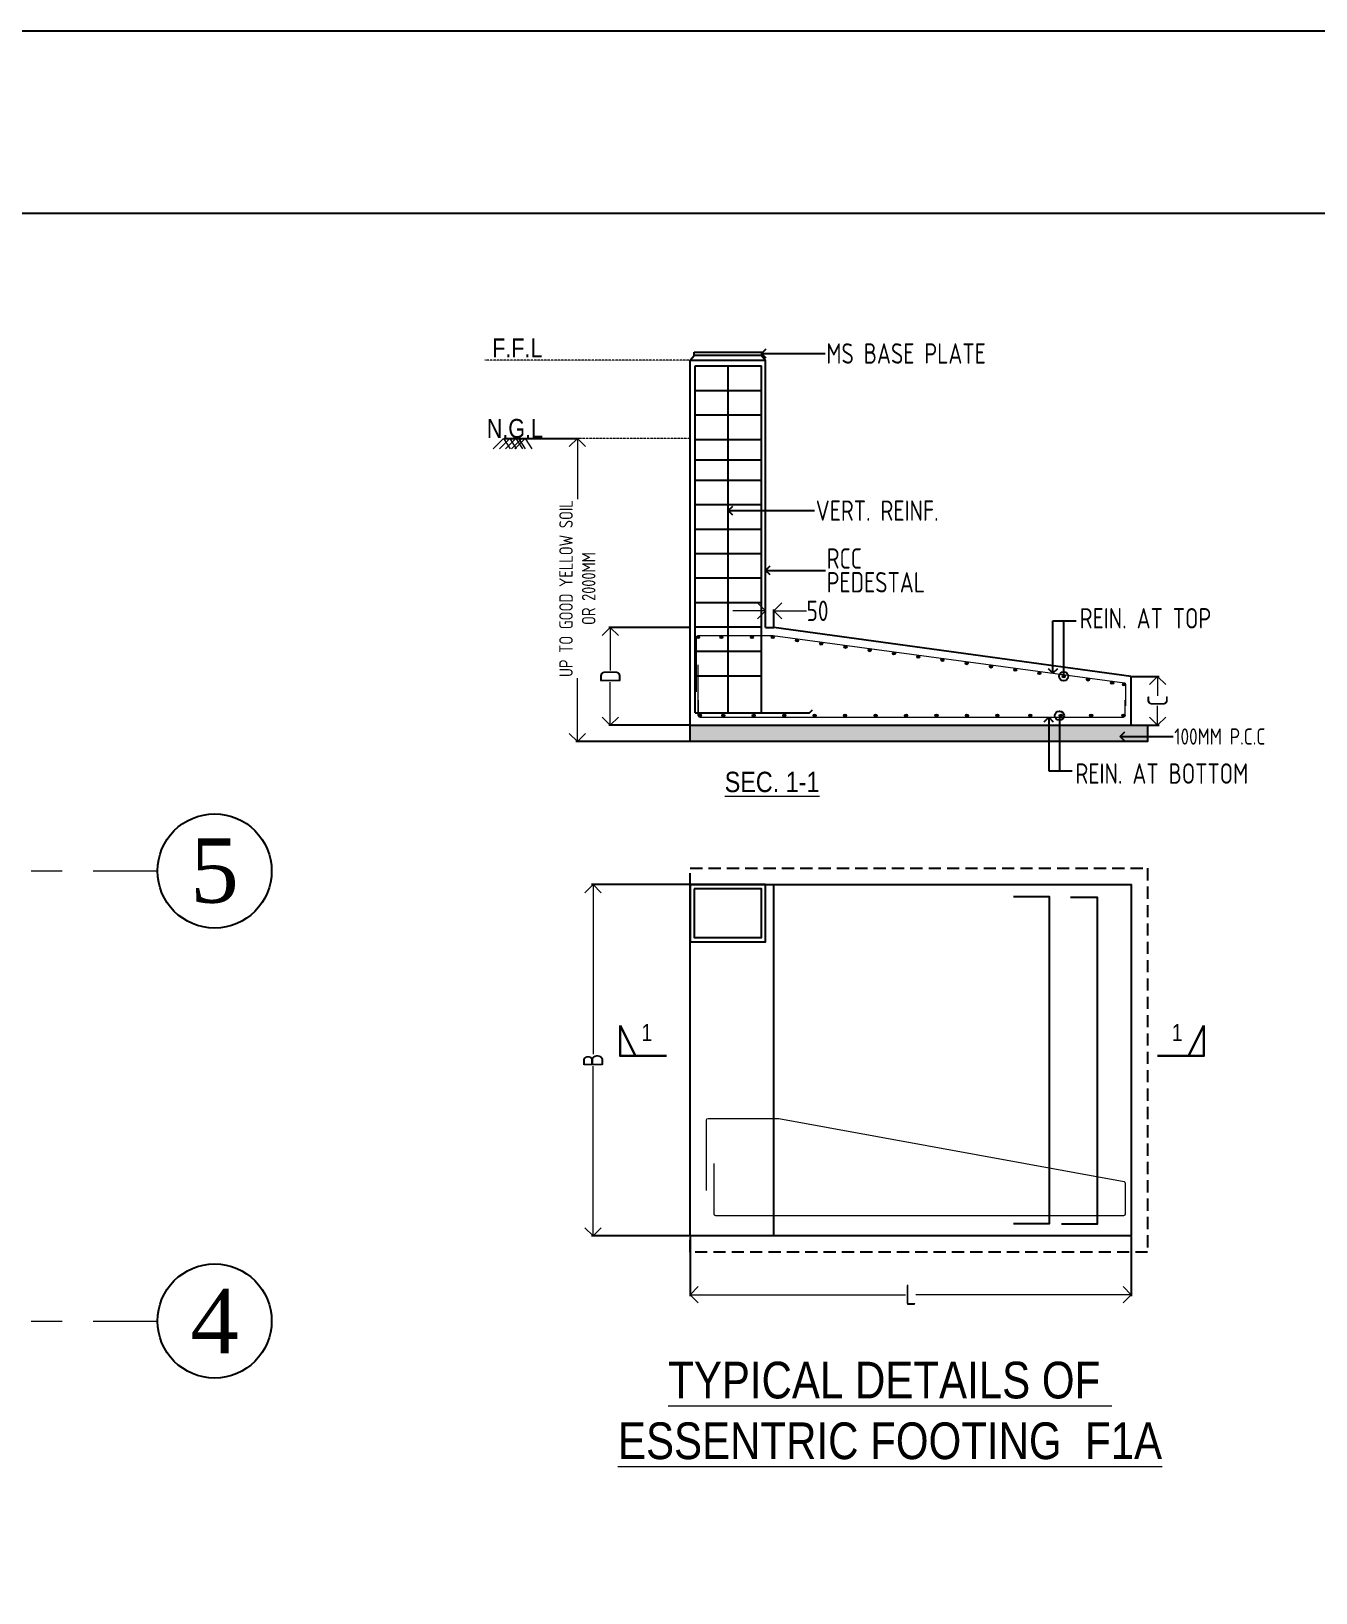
# Model space of a CAD drawing. Header units: millimetres. Extents: x 3470347 to 5996549, y -3470518 to 17149644.
# Drawn here: x 4626974 to 4642728, y 6918016 to 6937170 of the extents above; entities that cross this region are included whole.
import ezdxf
from ezdxf.enums import TextEntityAlignment as Align

# ---------------------------------------------------------------- set-up
doc = ezdxf.new("R2010")
doc.units = ezdxf.units.MM
doc.header["$MEASUREMENT"] = 0
doc.header["$PDMODE"] = 35
doc.header["$PDSIZE"] = -5
for name, pattern in [('CENTER', [50.800000000000004, 31.75, -6.35, 6.35, -6.35]), ('DASHED2', [0.375, 0.25, -0.125]), ('HIDDEN', [0.375, 0.25, -0.125])]:
    doc.linetypes.add(name, pattern=pattern)
doc.layers.get('0').update_dxf_attribs({"linetype": 'CONTINUOUS', "lineweight": 25})
doc.layers.get('DEFPOINTS').update_dxf_attribs({"linetype": 'CONTINUOUS', "lineweight": 25})
for name, color, linetype, lineweight in [('BLOCK', 7, 'CONTINUOUS', 30), ('CENTER', 8, 'CENTER', 0), ('L4', 4, 'CONTINUOUS', 30), ('PV_TEXT_ROMANS', 7, 'CONTINUOUS', 0), ('rDIMension', 1, 'CONTINUOUS', 18), ('rPCC DASH', 9, 'HIDDEN', 15), ('rRCC 1', 3, 'CONTINUOUS', 25), ('rRCC 2', 40, 'CONTINUOUS', 15), ('rREINF 1', 1, 'CONTINUOUS', 25), ('SHEET', 7, 'CONTINUOUS', 15), ('TEXT3', 7, 'CONTINUOUS', 30), ('TEXT6', 6, 'CONTINUOUS', 50)]:
    doc.layers.add(name, color=color, linetype=linetype, lineweight=lineweight)
doc.layers.add('S&T_HATCH', color=7, linetype='CONTINUOUS')
doc.layers.add('YQ_AXIS', color=4, linetype='CONTINUOUS')
doc.styles.add('Aerial', font='times.ttf')
doc.styles.add('DIM', font='geniso.shx', dxfattribs={"width": 0.85})
doc.styles.add('J.P', font='ARIALN.TTF')
doc.styles.add('ROMANS', font='', dxfattribs={"width": 0.8})
doc.styles.get('ROMANS').set_extended_font_data('AR CENA')
doc.dimstyles.new('ST-150', dxfattribs={"dimscale": 75, "dimtxt": 3, "dimasz": 2, "dimexe": 0.18, "dimexo": 0.0625, "dimgap": 0.2, "dimtad": 0, "dimdec": 0, "dimlfac": 2, "dimzin": 0, "dimdsep": 46, "dimtxsty": 'DIM', "dimblk": 'OPEN90', "dimcen": 0.09, "dimclrd": 256, "dimclrt": 7, "dimadec": 0, "dimazin": 0, "dimtfac": 1, "dimtdec": 0, "dimtofl": 0, "dimtmove": 0, "dimatfit": 3, "dimldrblk": 'OPEN90', "dimfxl": 1, "dimtolj": 1, "dimtzin": 0, "dimlwd": -1, "dimarcsym": 0})
doc.dimstyles.new('ST-50', dxfattribs={"dimscale": 100, "dimtxt": 2.5, "dimasz": 2, "dimexe": 0.18, "dimexo": 0.0625, "dimgap": 0.2, "dimtad": 0, "dimdec": 0, "dimlfac": 0.5, "dimzin": 0, "dimdsep": 46, "dimtxsty": 'DIM', "dimblk": 'OPEN90', "dimcen": 0.09, "dimclrd": 256, "dimclrt": 7, "dimadec": 0, "dimazin": 0, "dimtfac": 1, "dimtdec": 0, "dimtofl": 0, "dimtmove": 0, "dimatfit": 3, "dimldrblk": 'OPEN90', "dimfxl": 1, "dimtolj": 1, "dimtzin": 0, "dimlwd": -1, "dimarcsym": 0})

# ---------------------------------------------------------------- blocks, each defined once
blk = doc.blocks.new('_Open90')
at = {"color": 0, "linetype": 'ByBlock', "lineweight": -2}
for p, q in [((0, 0), (-1, 0)), ((-0.5, 0.5), (0, 0)), ((0, 0), (-0.5, -0.5))]:
    blk.add_line(p, q, dxfattribs=at)
blk = doc.blocks.new('*D537')
at = {"layer": 'DEFPOINTS', "color": 0}
for p in [(4632766.291865609, 6932175.754684445), (4633671.80864792, 6932175.754684445), (4635055.390953585, 6928456.392466636)]:
    blk.add_point(p, dxfattribs=at)
at = {"layer": 'rDIMension', "color": 0, "lineweight": -2}
for p, q in [((4632772.541865609, 6932175.754684445), (4633689.80864792, 6932175.754684445)), ((4635049.140953585, 6928456.392466636), (4633653.80864792, 6928456.392466636))]:
    blk.add_line(p, q, dxfattribs=at)
at = {"layer": 'rDIMension'}
for p, q in [((4633671.80864792, 6931975.754684445), (4633671.80864792, 6931429.481130993)), ((4633671.80864792, 6928656.392466636), (4633671.80864792, 6929236.137030993))]:
    blk.add_line(p, q, dxfattribs=at)
at = {"layer": 'rDIMension', "xscale": 200, "yscale": 200, "zscale": 200}
for p, rotation in [((4633671.80864792, 6932175.754684445), 90), ((4633671.80864792, 6928456.392466636), 270)]:
    blk.add_blockref('_Open90', p, dxfattribs=dict(at, rotation=rotation))
at = {"layer": 'rDIMension', "color": 7, "insert": (4633671.80864792, 6930332.809080993), "char_height": 250, "attachment_point": 5, "rotation": 90, "style": 'DIM'}
blk.add_mtext('\\A1;{\\H0.66667x;UP TO GOOD YELLOW SOIL\\POR 2000MM}', dxfattribs=at)
blk = doc.blocks.new('*D538')
at = {"layer": 'DEFPOINTS', "color": 0}
for p in [(4640465.340796878, 6929256.392466636), (4640788.128982379, 6929256.392466636), (4640665.340796878, 6928656.392466637)]:
    blk.add_point(p, dxfattribs=at)
at = {"layer": 'rDIMension', "color": 0, "lineweight": -2}
for p, q in [((4640471.590796878, 6929256.392466636), (4640806.128982379, 6929256.392466636)), ((4640671.590796878, 6928656.392466637), (4640806.128982379, 6928656.392466637))]:
    blk.add_line(p, q, dxfattribs=at)
at = {"layer": 'rDIMension'}
for p, q in [((4640788.128982379, 6929056.392466636), (4640788.128982379, 6929018.892466636)), ((4640788.128982379, 6928856.392466637), (4640788.128982379, 6928893.892466636))]:
    blk.add_line(p, q, dxfattribs=at)
at = {"layer": 'rDIMension', "xscale": 200, "yscale": 200, "zscale": 200}
for p, rotation in [((4640788.128982379, 6929256.392466636), 90), ((4640788.128982379, 6928656.392466637), 270)]:
    blk.add_blockref('_Open90', p, dxfattribs=dict(at, rotation=rotation))
at = {"layer": 'rDIMension', "color": 7, "insert": (4640788.128982379, 6928956.392466636), "char_height": 250, "attachment_point": 5, "rotation": 90, "style": 'DIM'}
blk.add_mtext('\\A1;C', dxfattribs=at)
blk = doc.blocks.new('*D539')
at = {"layer": 'DEFPOINTS', "color": 0}
for p in [(4634076.183438157, 6929856.392466636), (4635055.390953585, 6929856.392466636), (4635055.390953585, 6928656.392466636)]:
    blk.add_point(p, dxfattribs=at)
at = {"layer": 'rDIMension', "color": 0, "lineweight": -2}
for p, q in [((4635049.140953585, 6929856.392466636), (4634058.183438157, 6929856.392466636)), ((4635049.140953585, 6928656.392466636), (4634058.183438157, 6928656.392466636))]:
    blk.add_line(p, q, dxfattribs=at)
at = {"layer": 'rDIMension'}
for p, q in [((4634076.183438157, 6929656.392466636), (4634076.183438157, 6929329.517466636)), ((4634076.183438157, 6928856.392466636), (4634076.183438157, 6929183.267466636))]:
    blk.add_line(p, q, dxfattribs=at)
at = {"layer": 'rDIMension', "xscale": 200, "yscale": 200, "zscale": 200}
for p, rotation in [((4634076.183438157, 6929856.392466636), 90), ((4634076.183438157, 6928656.392466636), 270)]:
    blk.add_blockref('_Open90', p, dxfattribs=dict(at, rotation=rotation))
at = {"layer": 'rDIMension', "color": 7, "insert": (4634076.183438157, 6929256.392466636), "char_height": 250, "attachment_point": 5, "rotation": 90, "style": 'DIM'}
blk.add_mtext('\\A1;D', dxfattribs=at)
blk = doc.blocks.new('*D540')
at = {"layer": 'DEFPOINTS', "color": 0}
for p in [(4635055.390953585, 6926701.974092524), (4633864.720195114, 6922393.463523853), (4635055.390953585, 6922393.463523853)]:
    blk.add_point(p, dxfattribs=at)
at = {"layer": 'rDIMension', "color": 0, "lineweight": -2}
for p, q in [((4635049.140953585, 6926701.974092524), (4633846.720195114, 6926701.974092524)), ((4635049.140953585, 6922393.463523853), (4633846.720195114, 6922393.463523853))]:
    blk.add_line(p, q, dxfattribs=at)
at = {"layer": 'rDIMension'}
for p, q in [((4633864.720195114, 6926501.974092524), (4633864.720195114, 6924620.843808187)), ((4633864.720195114, 6922593.463523853), (4633864.720195114, 6924474.593808187))]:
    blk.add_line(p, q, dxfattribs=at)
at = {"layer": 'rDIMension', "xscale": 200, "yscale": 200, "zscale": 200}
for p, rotation in [((4633864.720195114, 6926701.974092524), 90), ((4633864.720195114, 6922393.463523853), 270)]:
    blk.add_blockref('_Open90', p, dxfattribs=dict(at, rotation=rotation))
at = {"layer": 'rDIMension', "color": 7, "insert": (4633864.720195114, 6924547.718808188), "char_height": 250, "attachment_point": 5, "rotation": 90, "style": 'DIM'}
blk.add_mtext('\\A1;B', dxfattribs=at)
blk = doc.blocks.new('*D541')
at = {"layer": 'DEFPOINTS', "color": 0}
for p in [(4635055.390953585, 6922393.463523853), (4640465.340796878, 6922393.463523853), (4640465.340796878, 6921672.376212432)]:
    blk.add_point(p, dxfattribs=at)
at = {"layer": 'rDIMension', "color": 0, "lineweight": -2}
for p, q in [((4635055.390953585, 6922387.213523853), (4635055.390953585, 6921654.376212432)), ((4640465.340796878, 6922387.213523853), (4640465.340796878, 6921654.376212432))]:
    blk.add_line(p, q, dxfattribs=at)
at = {"layer": 'rDIMension'}
for p, q in [((4635255.390953585, 6921672.376212432), (4637697.865875231, 6921672.376212432)), ((4640265.340796878, 6921672.376212432), (4637822.865875231, 6921672.376212432))]:
    blk.add_line(p, q, dxfattribs=at)
at = {"layer": 'rDIMension', "xscale": 200, "yscale": 200, "zscale": 200, "rotation": 180}
blk.add_blockref('_Open90', (4635055.390953585, 6921672.376212432), dxfattribs=at)
at = {"layer": 'rDIMension', "xscale": 200, "yscale": 200, "zscale": 200}
blk.add_blockref('_Open90', (4640465.340796878, 6921672.376212432), dxfattribs=at)
at = {"layer": 'rDIMension', "color": 7, "insert": (4637760.365875231, 6921672.376212432), "char_height": 250, "attachment_point": 5, "style": 'DIM'}
blk.add_mtext('\\A1;L', dxfattribs=at)
blk = doc.blocks.new('SMH-1')
at = {"layer": 'L4'}
for points in [[(0, 0), (814.6229330631322, 0), (814.6229330631322, 534.8206034718023)], [(814.6229330631322, 534.8206034718023), (546.0281598753063, 0)]]:
    blk.add_lwpolyline(points, dxfattribs=at)
at = {"layer": 'TEXT6', "style": 'ROMANS', "width": 0.85}
blk.add_attdef('SEC', text='', height=300, dxfattribs=at).set_placement((346.3707409001945, 410.1505165286653), align=Align.MIDDLE_CENTER)
blk = doc.blocks.new('*D542')
at = {"layer": 'DEFPOINTS', "color": 0}
for p in [(4636080.390953585, 6930060.202437775), (4635980.390953585, 6929856.392466642), (4636080.390953585, 6929856.392466642)]:
    blk.add_point(p, dxfattribs=at)
at = {"layer": 'rDIMension'}
for p, q in [((4635780.390953585, 6930060.202437775), (4635580.390953585, 6930060.202437775)), ((4636280.390953585, 6930060.202437775), (4636480.390953585, 6930060.202437775))]:
    blk.add_line(p, q, dxfattribs=at)
at = {"layer": 'rDIMension', "color": 0, "lineweight": -2}
for p, q in [((4635980.390953585, 6929862.642466642), (4635980.390953585, 6930078.202437775)), ((4636080.390953585, 6929862.642466642), (4636080.390953585, 6930078.202437775))]:
    blk.add_line(p, q, dxfattribs=at)
at = {"layer": 'rDIMension', "xscale": 200, "yscale": 200, "zscale": 200}
blk.add_blockref('_Open90', (4635980.390953585, 6930060.202437775), dxfattribs=at)
at = {"layer": 'rDIMension', "xscale": 200, "yscale": 200, "zscale": 200, "rotation": 180}
blk.add_blockref('_Open90', (4636080.390953585, 6930060.202437775), dxfattribs=at)
at = {"layer": 'rDIMension', "color": 7, "insert": (4636617.349615002, 6930060.202437775), "char_height": 250, "attachment_point": 5, "style": 'DIM'}
blk.add_mtext('\\A1;50', dxfattribs=at)

msp = doc.modelspace()

# ---------------------------------------------------------------- hatches: boundary and pattern name
at = {"layer": 'rRCC 2'}
h = msp.add_hatch(color=256, dxfattribs=at)
h.dxf.hatch_style = 1
edge = h.paths.add_edge_path()
edge.add_arc((4635151.756259153, 6929737.691686697), 18.70077993899758, 0, 360)
h = msp.add_hatch(color=256, dxfattribs=at)
h.dxf.hatch_style = 1
edge = h.paths.add_edge_path()
edge.add_arc((4635439.000356957, 6929737.691686697), 18.70077993899758, 0, 360)
h = msp.add_hatch(color=256, dxfattribs=at)
h.dxf.hatch_style = 1
edge = h.paths.add_edge_path()
edge.add_arc((4635812.62240586, 6929737.691686697), 18.70077993899758, 0, 360)
h = msp.add_hatch(color=256, dxfattribs=at)
h.dxf.hatch_style = 1
edge = h.paths.add_edge_path()
edge.add_arc((4636068.348942528, 6929737.691686697), 18.70077993899758, 0, 360)
h = msp.add_hatch(color=256, dxfattribs=at)
h.dxf.hatch_style = 1
edge = h.paths.add_edge_path()
edge.add_arc((4636365.669490606, 6929697.685541033), 18.70077993899758, 0, 360)
h = msp.add_hatch(color=256, dxfattribs=at)
h.dxf.hatch_style = 1
edge = h.paths.add_edge_path()
edge.add_arc((4636662.990038683, 6929657.679395368), 18.70077993899758, 0, 360)
h = msp.add_hatch(color=256, dxfattribs=at)
h.dxf.hatch_style = 1
edge = h.paths.add_edge_path()
edge.add_arc((4636960.31058676, 6929617.673249704), 18.70077993899758, 0, 360)
h = msp.add_hatch(color=256, dxfattribs=at)
h.dxf.hatch_style = 1
edge = h.paths.add_edge_path()
edge.add_arc((4637257.631134837, 6929577.667104039), 18.70077993899758, 0, 360)
h = msp.add_hatch(color=256, dxfattribs=at)
h.dxf.hatch_style = 1
edge = h.paths.add_edge_path()
edge.add_arc((4637554.951682914, 6929537.660958375), 18.70077993899758, 0, 360)
h = msp.add_hatch(color=256, dxfattribs=at)
h.dxf.hatch_style = 1
edge = h.paths.add_edge_path()
edge.add_arc((4637852.272230991, 6929497.65481271), 18.70077993899758, 0, 360)
h = msp.add_hatch(color=256, dxfattribs=at)
h.dxf.hatch_style = 1
edge = h.paths.add_edge_path()
edge.add_arc((4638149.592779068, 6929457.648667046), 18.70077993899758, 0, 360)
h = msp.add_hatch(color=256, dxfattribs=at)
h.dxf.hatch_style = 1
edge = h.paths.add_edge_path()
edge.add_arc((4638446.913327145, 6929417.642521381), 18.70077993899758, 0, 360)
h = msp.add_hatch(color=256, dxfattribs=at)
h.dxf.hatch_style = 1
edge = h.paths.add_edge_path()
edge.add_arc((4638744.233875223, 6929377.636375717), 18.70077993899758, 0, 360)
h = msp.add_hatch(color=256, dxfattribs=at)
h.dxf.hatch_style = 1
edge = h.paths.add_edge_path()
edge.add_arc((4639041.5544233, 6929337.630230052), 18.70077993899758, 0, 360)
h = msp.add_hatch(color=256, dxfattribs=at)
h.dxf.hatch_style = 1
edge = h.paths.add_edge_path()
edge.add_arc((4639338.874971377, 6929297.624084388), 18.70077993899758, 0, 360)
h = msp.add_hatch(color=256, dxfattribs=at)
h.dxf.hatch_style = 1
edge = h.paths.add_edge_path()
edge.add_arc((4639636.195519454, 6929257.617938723), 18.70077993899758, 0, 360)
h = msp.add_hatch(color=256, dxfattribs=at)
h.dxf.hatch_style = 1
edge = h.paths.add_edge_path()
edge.add_arc((4639933.516067531, 6929217.611793059), 18.70077993899758, 0, 360)
h = msp.add_hatch(color=256, dxfattribs=at)
h.dxf.hatch_style = 1
edge = h.paths.add_edge_path()
edge.add_arc((4640230.836615608, 6929177.605647394), 18.70077993899758, 0, 360)
h = msp.add_hatch(color=256, dxfattribs=at)
h.dxf.hatch_style = 1
edge = h.paths.add_edge_path()
edge.add_arc((4640377.610601622, 6929157.856385186), 18.70077993899758, 0, 360)
h = msp.add_hatch(color=256, dxfattribs=at)
h.dxf.hatch_style = 1
edge = h.paths.add_edge_path()
edge.add_arc((4635174.091733524, 6928775.093246576), 18.70077993899758, 0, 360)
h = msp.add_hatch(color=256, dxfattribs=at)
h.dxf.hatch_style = 1
edge = h.paths.add_edge_path()
edge.add_arc((4635461.335831328, 6928775.093246576), 18.70077993899758, 0, 360)
h = msp.add_hatch(color=256, dxfattribs=at)
h.dxf.hatch_style = 1
edge = h.paths.add_edge_path()
edge.add_arc((4635834.957880232, 6928775.093246576), 18.70077993899758, 0, 360)
h = msp.add_hatch(color=256, dxfattribs=at)
h.dxf.hatch_style = 1
edge = h.paths.add_edge_path()
edge.add_arc((4636208.579929134, 6928775.093246576), 18.70077993899758, 0, 360)
h = msp.add_hatch(color=256, dxfattribs=at)
h.dxf.hatch_style = 1
edge = h.paths.add_edge_path()
edge.add_arc((4636582.201978036, 6928775.093246576), 18.70077993899758, 0, 360)
h = msp.add_hatch(color=256, dxfattribs=at)
h.dxf.hatch_style = 1
edge = h.paths.add_edge_path()
edge.add_arc((4636955.824026939, 6928775.093246576), 18.70077993899758, 0, 360)
h = msp.add_hatch(color=256, dxfattribs=at)
h.dxf.hatch_style = 1
edge = h.paths.add_edge_path()
edge.add_arc((4637329.446075841, 6928775.093246576), 18.70077993899758, 0, 360)
h = msp.add_hatch(color=256, dxfattribs=at)
h.dxf.hatch_style = 1
edge = h.paths.add_edge_path()
edge.add_arc((4637703.068124743, 6928775.093246576), 18.70077993899758, 0, 360)
h = msp.add_hatch(color=256, dxfattribs=at)
h.dxf.hatch_style = 1
edge = h.paths.add_edge_path()
edge.add_arc((4638076.690173646, 6928775.093246576), 18.70077993899758, 0, 360)
h = msp.add_hatch(color=256, dxfattribs=at)
h.dxf.hatch_style = 1
edge = h.paths.add_edge_path()
edge.add_arc((4638450.312222548, 6928775.093246576), 18.70077993899758, 0, 360)
h = msp.add_hatch(color=256, dxfattribs=at)
h.dxf.hatch_style = 1
edge = h.paths.add_edge_path()
edge.add_arc((4638823.93427145, 6928775.093246576), 18.70077993899758, 0, 360)
h = msp.add_hatch(color=256, dxfattribs=at)
h.dxf.hatch_style = 1
edge = h.paths.add_edge_path()
edge.add_arc((4639225.773870232, 6928775.093246575), 18.70077993899758, 0, 360)
h = msp.add_hatch(color=256, dxfattribs=at)
h.dxf.hatch_style = 1
edge = h.paths.add_edge_path()
edge.add_arc((4639599.395919134, 6928775.093246575), 18.70077993899758, 0, 360)
h = msp.add_hatch(color=256, dxfattribs=at)
h.dxf.hatch_style = 1
edge = h.paths.add_edge_path()
edge.add_arc((4639973.017968037, 6928775.093246575), 18.70077993899758, 0, 360)
h = msp.add_hatch(color=256, dxfattribs=at)
h.dxf.hatch_style = 1
edge = h.paths.add_edge_path()
edge.add_arc((4640370.023032189, 6928775.093246576), 18.70077993899758, 0, 360)
h = msp.add_hatch(color=256, dxfattribs=at)
h.dxf.hatch_style = 1
edge = h.paths.add_edge_path()
edge.add_arc((4640370.023032189, 6928775.093246576), 18.70077993899758, 0, 360)
at = {"layer": 'S&T_HATCH', "linetype": 'ByBlock', "transparency": 33554559}
h = msp.add_hatch(dxfattribs=at)
h.set_pattern_fill('AR-CONC', color=256, scale=30)
h.set_pattern_definition([(49.99999999999999, (2253152.718786669, 8960620.756369416), (215.178054780226, -18.82564049477853), [22.5, -247.5]), (355, (2253152.718786669, 8960620.756369416), (-41.6254000839, 225.6576401100035), [18, -198]), (100.45144446, (2253170.650290969, 8960619.187566217), (173.5526540181336, 206.8319972905888), [19.1220575999998, -210.3426335999984]), (46.18420000000001, (2253152.718786669, 8960680.756369416), (320.1723992014717, -49.65578423792296), [33.75, -371.25]), (96.63563549, (2253179.399810169, 8960676.618377317), (280.3985837022685, 292.2355802323651), [28.6831026, -315.5141279999999]), (351.1841639899999, (2253152.718786669, 8960680.756369416), (280.3985835164319, 292.2355800809971), [27, -297.0000003]), (21, (2253182.718786669, 8960665.756369416), (179.0721156355385, -120.7856671996016), [22.5, -247.5]), (326.0000000000001, (2253182.718786669, 8960665.756369416), (72.99459957647451, 217.5450135140559), [18, -198]), (71.45144474, (2253197.641462869, 8960655.690897219), (252.0667130189913, 96.75934584190615), [19.122057, -210.3426336]), (37.50000000000001, (2253152.718786669, 8960620.756369416), (3.647956595187201, 99.86815614939344), [0, -195.6, 0, -201, 0, -198.75]), (7.499999999999999, (2253152.718786669, 8960620.756369416), (78.92086123264458, 118.3235135647081), [0, -114.6, 0, -191.1, 0, -75.75]), (327.5, (2253085.81878667, 8960620.756369416), (160.1467308517227, -6.766461520313927), [0, -75, 0, -234, 0, -310.5]), (317.5, (2253055.81878667, 8960620.756369416), (174.9558508027159, 30.03149469969532), [0, -97.5, 0, -155.4, 0, -220.5])])
h.paths.add_polyline_path([(4640665.340796878, 6928656.392466636), (4635055.390953585, 6928656.392466637), (4635055.390953585, 6928456.392466637), (4640665.340796878, 6928456.392466636)])

# ---------------------------------------------------------------- linework, layer by layer
at = {"color": 192, "lineweight": 25, "elevation": -6.651888002746348e-07}
msp.add_lwpolyline([(4575109.033150391, 6854030.114213136), (4692691.906297709, 6854030.114213136), (4692691.906297709, 6937169.604296376), (4575109.033150391, 6937169.604296376)], close=True, dxfattribs=at)
at = {"color": 3, "linetype": 'ByBlock'}
msp.add_lwpolyline([(4635055.390953585, 6928456.392466636), (4635055.390953585, 6929856.392466636)], dxfattribs=at)
at = {"linetype": 'DASHED2', "ltscale": 600}
msp.add_lwpolyline([(4635055.390953585, 6922193.463523853), (4635055.390953585, 6926901.974092524), (4640665.340796878, 6926901.974092524), (4640665.340796878, 6922193.463523853)], close=True, dxfattribs=at)
at = {"color": 3, "linetype": 'ByBlock'}
msp.add_lwpolyline([(4635055.390953585, 6926701.97409252), (4635055.390953585, 6926001.97409252), (4635980.390953586, 6926001.974092527), (4635980.390953586, 6926701.974092527)], close=True, dxfattribs=at)
at = {"color": 1, "linetype": 'ByBlock'}
msp.add_lwpolyline([(4635055.390953585, 6922393.463523853), (4635055.390953585, 6926701.974092524), (4640465.340796878, 6926701.974092524), (4640465.340796878, 6922393.463523853)], close=True, dxfattribs=at)
at = {"color": 2, "linetype": 'ByBlock'}
msp.add_lwpolyline([(4635105.390953585, 6926651.97409252), (4635105.390953585, 6926051.97409252), (4635930.390953586, 6926051.974092527), (4635930.390953586, 6926651.974092527)], close=True, dxfattribs=at)
at = {"color": 1, "linetype": 'ByBlock'}
msp.add_lwpolyline([(4636080.390953586, 6922393.463523853), (4636080.390953586, 6926701.974092524)], dxfattribs=at)
at = {"layer": 'CENTER', "ltscale": 60}
for p, q in [((4582015.178090596, 6926869.212793754), (4628522.632639492, 6926869.212793754)), ((4582015.178089637, 6921349.302240862), (4628522.632638534, 6921349.302240862))]:
    msp.add_line(p, q, dxfattribs=at)
at = {"layer": 'rPCC DASH'}
for p, q in [((4635180.390953586, 6933135.754684445), (4632537.19320692, 6933135.754684445)), ((4635055.390953585, 6932175.754684445), (4632909.956759484, 6932175.754684445))]:
    msp.add_line(p, q, dxfattribs=at)
at = {"layer": 'rRCC 1', "color": 0}
for p, q in [((4635055.390953585, 6933135.754684445), (4635105.390953585, 6933193.336964145)), ((4635930.390953586, 6933193.336964145), (4635980.390953586, 6933135.754684445))]:
    msp.add_line(p, q, dxfattribs=at)
at = {"layer": 'rRCC 1'}
for p, q in [((4635055.390953585, 6929856.392466636), (4635055.390953585, 6933135.754684445)), ((4635055.390953585, 6933135.754684445), (4635980.390953586, 6933135.754684445)), ((4635980.390953586, 6929856.392466636), (4635980.390953586, 6933135.754684445)), ((4635055.390953585, 6929856.392466636), (4635055.390953585, 6929856.392466636)), ((4635980.390953586, 6929856.392466636), (4636080.390953586, 6929856.392466636)), ((4640465.340796878, 6929256.392466636), (4636080.390953586, 6929856.392466636)), ((4640465.340796878, 6928656.392466636), (4640465.340796878, 6929256.392466636))]:
    msp.add_line(p, q, dxfattribs=at)
at = {"layer": 'rRCC 1', "color": 2}
for p, q in [((4635116.083984579, 6928810.267232657), (4635116.083984579, 6933063.764346512)), ((4635116.083984579, 6933063.764346512), (4635930.390953586, 6933063.764346512)), ((4635116.083984579, 6928810.267232657), (4635116.083984579, 6933063.764346512)), ((4635523.237469084, 6928810.267232657), (4635523.237469084, 6933063.764346512)), ((4635930.390953586, 6928810.267232657), (4635930.390953586, 6933063.764346512)), ((4635116.083984579, 6932763.764346512), (4635930.390953586, 6932763.764346512)), ((4635116.083984579, 6932463.764346512), (4635930.390953586, 6932463.764346512)), ((4635116.083984579, 6932163.764346512), (4635930.390953586, 6932163.764346512)), ((4635116.083984579, 6931913.501965094), (4635930.390953586, 6931913.501965094)), ((4635116.083984579, 6931663.764346512), (4635930.390953586, 6931663.764346512)), ((4635116.083984579, 6931363.764346512), (4635930.390953586, 6931363.764346512)), ((4635116.083984579, 6931063.764346512), (4635930.390953586, 6931063.764346512)), ((4635116.083984579, 6930763.764346512), (4635930.390953586, 6930763.764346512)), ((4635116.083984579, 6930463.764346512), (4635930.390953586, 6930463.764346512)), ((4635116.083984579, 6930163.764346512), (4635930.390953586, 6930163.764346512)), ((4635116.083984579, 6929863.764346512), (4635930.390953586, 6929863.764346512)), ((4635116.083984579, 6929563.764346512), (4635930.390953586, 6929563.764346512)), ((4635116.083984579, 6929263.764346512), (4635930.390953586, 6929263.764346512)), ((4636517.000551067, 6928810.267232657), (4636557.12131713, 6928844.267816648)), ((4635116.083984579, 6928810.267232657), (4636074.030805699, 6928810.267232657)), ((4635580.390953586, 6928810.267232657), (4636037.377824145, 6928810.267232657)), ((4635930.390953586, 6928810.267232657), (4636517.000551067, 6928810.267232657))]:
    msp.add_line(p, q, dxfattribs=at)
at = {"layer": 'rRCC 1', "color": 0}
msp.add_lwpolyline([(4635105.390953585, 6933234.169440195), (4635930.390953586, 6933234.169440195), (4635930.390953586, 6933193.336964145), (4635105.390953585, 6933193.336964145)], close=True, dxfattribs=at)
at = {"layer": 'rRCC 1'}
msp.add_lwpolyline([(4635180.390953586, 6931914.128834194), (4635180.390953586, 6931914.105821874)], dxfattribs=at)
msp.add_lwpolyline([(4635055.390953585, 6928656.392466637), (4640665.340796878, 6928656.392466636), (4640665.340796878, 6928456.392466636), (4635055.390953585, 6928456.392466637)], close=True, dxfattribs=at)
at = {"layer": 'rRCC 1', "color": 2}
for points in [[(4639021.137433779, 6926555.671327752), (4639457.317293246, 6926555.671327752), (4639457.317293246, 6922541.833035749), (4639021.137433779, 6922541.833035749)], [(4639718.470299941, 6926550.104847404), (4640045.53547999, 6926550.104847404), (4640045.53547999, 6922536.266555401), (4639609.355620523, 6922536.266555401)]]:
    msp.add_lwpolyline(points, dxfattribs=at)
at = {"layer": 'rRCC 2'}
for p, q in [((4632766.291865609, 6932175.754684445), (4632638.41255146, 6932047.697799353)), ((4632843.385062466, 6932175.754684445), (4632715.505748318, 6932047.697799353)), ((4632766.291865609, 6932175.754684445), (4632846.101932839, 6932047.697799353)), ((4632919.230227, 6932175.754684445), (4632791.350912849, 6932047.697799353)), ((4632843.385062466, 6932175.754684445), (4632923.195129697, 6932047.697799353)), ((4632991.464097993, 6932175.754684445), (4632863.584783844, 6932047.697799353)), ((4633033.61347836, 6932175.754684445), (4632905.734164211, 6932047.697799353)), ((4632919.230227, 6932175.754684445), (4632999.040294229, 6932047.697799353)), ((4632951.449750165, 6932175.754684445), (4633031.259817394, 6932047.697799353)), ((4633033.61347836, 6932175.754684445), (4633113.423545591, 6932047.697799353))]:
    msp.add_line(p, q, dxfattribs=at)
for points in [[(4635132.794993877, 6929066.500976225), (4635132.794993877, 6929737.431201363, -0.4142135623443229), (4635151.756259152, 6929756.392466636), (4636063.843503435, 6929756.392466636, -0.06921653228741868), (4636069.018380749, 6929755.672643892), (4640382.128898521, 6929176.052594395, -0.335381499519169), (4640395.915286482, 6929157.811151864), (4640395.915286482, 6928893.510339661)], [(4635255.544366702, 6922950.279202124), (4635255.544366702, 6923814.313426815, -0.4142135623443229), (4635274.505631977, 6923833.274692088), (4636137.194590767, 6923833.274692088, -0.06921653228741868), (4636142.369468081, 6923832.554869344), (4640376.979782447, 6923059.830820294, -0.335381499519169), (4640390.766170409, 6923041.589377763), (4640390.766170409, 6922659.13195781, -0.4142135623443229), (4640371.804905133, 6922640.170692535), (4635369.035831655, 6922640.170692536, -0.4142135623443229), (4635350.07456638, 6922659.131957811), (4635350.07456638, 6923279.754619261)]]:
    msp.add_lwpolyline(points, format="xyb", dxfattribs=at)
for points in [[(4635155.390953585, 6928775.093246576), (4635155.390953585, 6929395.976393363)], [(4635155.390953585, 6928966.392466637), (4635155.390953585, 6928775.093246576)], [(4640388.723812128, 6928775.093246576), (4640388.723812128, 6928966.392466637)], [(4635174.091733524, 6928756.392466637), (4640370.023032189, 6928756.392466636)]]:
    msp.add_lwpolyline(points, dxfattribs=at)
for centre in [(4635151.756259153, 6929737.691686697), (4635151.756259153, 6929737.691686697), (4635439.000356957, 6929737.691686697), (4635439.000356957, 6929737.691686697), (4635812.62240586, 6929737.691686697), (4635812.62240586, 6929737.691686697), (4636068.348942528, 6929737.691686697), (4636068.348942528, 6929737.691686697), (4636365.669490606, 6929697.685541033, -5.244137667398649e-08), (4636365.669490606, 6929697.685541033, -5.244137667398649e-08), (4636662.990038683, 6929657.679395368, -1.04882753347973e-07), (4636662.990038683, 6929657.679395368, -1.04882753347973e-07), (4636960.31058676, 6929617.673249704, -1.573241300219595e-07), (4636960.31058676, 6929617.673249704, -1.573241300219595e-07), (4637257.631134837, 6929577.667104039, -2.09765506695946e-07), (4637257.631134837, 6929577.667104039, -2.09765506695946e-07), (4637554.951682914, 6929537.660958375, -2.622068833699325e-07), (4637554.951682914, 6929537.660958375, -2.622068833699325e-07), (4637852.272230991, 6929497.65481271, -3.146482600439189e-07), (4637852.272230991, 6929497.65481271, -3.146482600439189e-07), (4638149.592779068, 6929457.648667046, -3.670896367179055e-07), (4638149.592779068, 6929457.648667046, -3.670896367179055e-07), (4638446.913327145, 6929417.642521381, -4.195310133918919e-07), (4638446.913327145, 6929417.642521381, -4.195310133918919e-07), (4638744.233875223, 6929377.636375717, -4.719723900658784e-07), (4638744.233875223, 6929377.636375717, -4.719723900658784e-07), (4639041.5544233, 6929337.630230052, -5.244137667398649e-07), (4639041.5544233, 6929337.630230052, -5.244137667398649e-07), (4639338.874971377, 6929297.624084388, -5.768551434138515e-07), (4639338.874971377, 6929297.624084388, -5.768551434138515e-07), (4639636.195519454, 6929257.617938723, -6.292965200878379e-07), (4639636.195519454, 6929257.617938723, -6.292965200878379e-07), (4639933.516067531, 6929217.611793059, -6.817378967618244e-07), (4639933.516067531, 6929217.611793059, -6.817378967618244e-07), (4640230.836615608, 6929177.605647394, -7.341792734358109e-07), (4640230.836615608, 6929177.605647394, -7.341792734358109e-07), (4640377.610601622, 6929157.856385186, -7.600672584271155e-07), (4640377.610601622, 6929157.856385186, -7.600672584271155e-07), (4635174.091733524, 6928775.093246576), (4635174.091733524, 6928775.093246576), (4635461.335831328, 6928775.093246576), (4635461.335831328, 6928775.093246576), (4635834.957880232, 6928775.093246576), (4635834.957880232, 6928775.093246576), (4636208.579929134, 6928775.093246576), (4636208.579929134, 6928775.093246576), (4636582.201978036, 6928775.093246576), (4636582.201978036, 6928775.093246576), (4636955.824026939, 6928775.093246576), (4636955.824026939, 6928775.093246576), (4637329.446075841, 6928775.093246576), (4637329.446075841, 6928775.093246576), (4637703.068124743, 6928775.093246576), (4637703.068124743, 6928775.093246576), (4638076.690173646, 6928775.093246576), (4638076.690173646, 6928775.093246576), (4638450.312222548, 6928775.093246576), (4638450.312222548, 6928775.093246576), (4638823.93427145, 6928775.093246576), (4638823.93427145, 6928775.093246576), (4639225.773870232, 6928775.093246575), (4639225.773870232, 6928775.093246575), (4639599.395919134, 6928775.093246575), (4639599.395919134, 6928775.093246575), (4639973.017968037, 6928775.093246575), (4639973.017968037, 6928775.093246575), (4640370.023032189, 6928775.093246576), (4640370.023032189, 6928775.093246576), (4640370.023032189, 6928775.093246576), (4640370.023032189, 6928775.093246576)]:
    msp.add_circle(centre, 18.70077993899758, dxfattribs=at)
at = {"layer": 'SHEET', "color": 220, "lineweight": 25, "elevation": -6.651888002746348e-07}
msp.add_lwpolyline([(4577348.706923462, 6856265.588594723), (4690452.232522868, 6856265.588594723), (4690452.232522868, 6934934.129914779), (4577348.706923462, 6934934.129914779)], close=True, dxfattribs=at)
at = {"layer": 'YQ_AXIS', "color": 1}
for centre in [(4629222.632639491, 6926869.212793754), (4629222.632638533, 6921349.302240862)]:
    msp.add_circle(centre, 700.0000000000001, dxfattribs=at)

# ---------------------------------------------------------------- block references
at = {"layer": 'BLOCK'}
ref = msp.add_blockref('SMH-1', (4634765.380472356, 6924601.078534566), dxfattribs=dict(at, xscale=-0.6985281548173935, yscale=0.6985281548173935, zscale=0.6985281548173935))
ref.add_attrib('SEC', '1', dxfattribs={"layer": 'TEXT6', "height": 209.558446445218, "style": 'ROMANS', "width": 0.85}).set_placement((4634523.430757832, 6924887.580218075), align=Align.MIDDLE_CENTER)
at = {"layer": 'BLOCK', "xscale": 0.6985281548173935, "yscale": 0.6985281548173935, "zscale": 0.6985281548173935}
msp.add_blockref('SMH-1', (4640786.328690772, 6924601.078534566), dxfattribs=at).add_auto_attribs({'SEC': '1'})

# ---------------------------------------------------------------- texts
at = {"layer": 'PV_TEXT_ROMANS', "style": 'J.P'}
for s, height, p in [('%%USEC. 1-1', 250, (4636059.941618855, 6927961.54383744)), ('%%UTYPICAL DETAILS OF ', 450, (4637506.615117752, 6920625.177757367)), ('%%UESSENTRIC FOOTING  F1A', 450, (4637506.615117752, 6919880.361859219))]:
    msp.add_text(s, height=height, rotation=359.9999999999999, dxfattribs=at).set_placement(p, align=Align.MIDDLE)
at = {"layer": 'rDIMension', "color": 7, "char_height": 250, "attachment_point": 4, "line_spacing_factor": 0.7, "style": 'DIM'}
for s, insert in [('\\A1;RCC\\PPEDESTAL', (4636729.359949792, 6930556.212411206)), ('\\A1;REIN. AT TOP', (4639832.852418388, 6929968.487989425, -6.292965200878379e-07)), ('\\A1;REIN. AT BOTTOM', (4639780.698475751, 6928064.223195875))]:
    msp.add_mtext(s, dxfattribs=dict(at, insert=insert))
at = {"layer": 'rDIMension', "color": 7, "insert": (4640993.097253936, 6928518.782955077), "char_height": 200, "attachment_point": 4, "style": 'DIM'}
msp.add_mtext('\\A1;100MM P.C.C', dxfattribs=at)
at = {"layer": 'rRCC 2', "color": 7, "char_height": 250, "attachment_point": 4, "style": 'DIM'}
for s, insert in [('\\A1;MS BASE PLATE', (4636725.093700179, 6933216.528926735)), ('\\A1;VERT. REINF.', (4636595.018469185, 6931289.273901355))]:
    msp.add_mtext(s, dxfattribs=dict(at, insert=insert))
at = {"layer": 'TEXT3', "style": 'ROMANS', "width": 0.85}
for s, p in [('F.F.L', (4632626.539296773, 6933169.018887531)), ('N.G.L', (4632560.398000793, 6932181.241524733))]:
    msp.add_text(s, height=232.5536011379122, dxfattribs=at).set_placement(p)
at = {"layer": 'YQ_AXIS', "color": 1, "style": 'Aerial'}
for s, p in [('5', (4629222.632639491, 6926869.212793754)), ('4', (4629222.632638533, 6921349.302240862))]:
    msp.add_text(s, height=787.5000000000001, dxfattribs=at).set_placement(p, align=Align.MIDDLE)

# ---------------------------------------------------------------- dimensions: what is measured, and where the dimension line sits
at = {"layer": 'rDIMension'}
for base, p1, p2, text, picture, middle in [((4633671.80864792, 6932175.754684445), (4635055.390953585, 6928456.392466636), (4632766.291865609, 6932175.754684445), '{\\H0.66667x;UP TO GOOD YELLOW SOIL\\POR 2000MM}', '*D537', (4633671.80864792, 6930332.809080993)), ((4640788.128982379, 6929256.392466636), (4640665.340796878, 6928656.392466637), (4640465.340796878, 6929256.392466636), 'C', '*D538', (4640788.128982379, 6928956.392466636))]:
    dim = msp.add_linear_dim(base=base, p1=p1, p2=p2, angle=90, text=text, dimstyle='ST-50', dxfattribs=at)
    dim.commit()
    dim.dimension.update_dxf_attribs({"geometry": picture, "text_midpoint": middle, "dimtype": 160})
dim = msp.add_linear_dim(base=(4636080.390953585, 6930060.202437775), p1=(4635980.390953585, 6929856.392466642), p2=(4636080.390953585, 6929856.392466642), angle=180, dimstyle='ST-50', dxfattribs=at)
dim.commit()
dim.dimension.update_dxf_attribs({"geometry": '*D542', "text_midpoint": (4636617.349615002, 6930060.202437775)})
dim = msp.add_linear_dim(base=(4634076.183438157, 6929856.392466636), p1=(4635055.390953585, 6928656.392466636), p2=(4635055.390953585, 6929856.392466636), angle=90, text='D', dimstyle='ST-50', dxfattribs=at)
dim.commit()
dim.dimension.update_dxf_attribs({"geometry": '*D539', "text_midpoint": (4634076.183438157, 6929256.392466636)})
dim = msp.add_linear_dim(base=(4633864.720195114, 6922393.463523853), p1=(4635055.390953585, 6926701.974092524), p2=(4635055.390953585, 6922393.463523853), angle=90, text='B', dimstyle='ST-50', override={"dimtxsty": 'DIM'}, dxfattribs=at)
dim.commit()
dim.dimension.update_dxf_attribs({"geometry": '*D540', "text_midpoint": (4633864.720195114, 6924547.718808188)})
dim = msp.add_linear_dim(base=(4640465.340796878, 6921672.376212432), p1=(4635055.390953585, 6922393.463523853), p2=(4640465.340796878, 6922393.463523853), text='L', dimstyle='ST-50', override={"dimtxsty": 'DIM'}, dxfattribs=at)
dim.commit()
dim.dimension.update_dxf_attribs({"geometry": '*D541', "text_midpoint": (4637760.365875231, 6921672.376212432)})

# ---------------------------------------------------------------- leaders
at = {"layer": 'rREINF 1', "annotation_type": 0, "has_hookline": 1, "hookline_direction": 0, "horizontal_direction": (1, 1.430212185077031e-12, 0)}
for points, text_width in [([(4635930.390953586, 6933216.528926735), (4636710.093700179, 6933216.528926735)], 1976.25), ([(4635521.710092915, 6931289.273901355), (4636580.018469185, 6931289.273901355)], 1530)]:
    msp.add_leader(points, dimstyle='ST-150', override={"dimasz": 1.5}, dxfattribs=dict(at, text_width=text_width))
at = {"layer": 'rREINF 1', "annotation_type": 0, "has_hookline": 1, "hookline_direction": 0}
for points, text_width in [([(4635980.390953586, 6930556.212411206), (4636714.359949792, 6930556.212411206)], 1253.75), ([(4640330.644191192, 6928518.782955077), (4640978.097253936, 6928518.782955077)], 1122)]:
    msp.add_leader(points, dimstyle='ST-150', override={"dimasz": 1.5}, dxfattribs=dict(at, text_width=text_width))
at = {"layer": 'rREINF 1'}
for points, override in [([(4639504.828867662, 6929293.949106718, -6.292965200878379e-07), (4639504.828867662, 6929936.305727981, -6.292965200878379e-07), (4639791.284435153, 6929936.305727981, -6.292965200878379e-07)], {"dimasz": 1.5}), ([(4639636.195519454, 6929257.617938723, -6.292965200878379e-07), (4639636.195519454, 6929936.305727981, -6.292965200878379e-07), (4639791.284435153, 6929936.305727981, -6.292965200878379e-07)], {"dimasz": 1.5, "dimldrblk": 'DotBlank'}), ([(4639452.674925025, 6928756.392466638), (4639452.674925025, 6928096.405457319), (4639739.130492516, 6928096.405457319)], {"dimasz": 1.5}), ([(4639584.041576817, 6928775.093246576), (4639584.041576817, 6928096.405457319), (4639739.130492516, 6928096.405457319)], {"dimasz": 1.5, "dimldrblk": 'DotBlank'})]:
    msp.add_leader(points, dimstyle='ST-150', override=override, dxfattribs=at)

doc.saveas('drawing.dxf')
